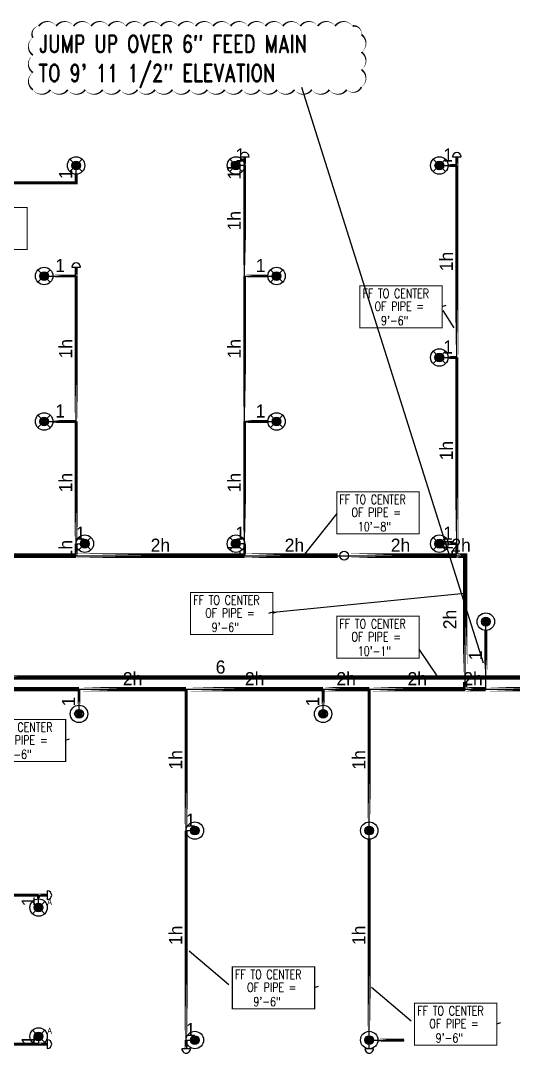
# Model space of a CAD drawing. Header units: inches. Extents: x -3368 to 19, y 7 to 1465.
# Drawn here: x -2676 to -2337, y 65 to 775 of the extents above; entities that cross this region are included whole.
import ezdxf
from ezdxf.enums import TextEntityAlignment as Align

# ---------------------------------------------------------------- set-up
doc = ezdxf.new("R2010")
doc.units = ezdxf.units.IN
doc.header["$MEASUREMENT"] = 0
for name, color, linetype in [('Coordination', 1, 'Continuous'), ('headdn', 7, 'Continuous'), ('PIPEBL', 4, 'Continuous'), ('pipemn', 6, 'Continuous'), ('PIPESPC', 7, 'Continuous'), ('spk-cap', 7, 'Continuous'), ('spk-piperise', 7, 'Continuous'), ('TIDYPIPE', 7, 'Continuous')]:
    doc.layers.add(name, color=color, linetype=linetype)
doc.styles.add('PDA1', font='ROMAND', dxfattribs={"width": 0.755})
doc.styles.add('PIPE', font='PIPE.SHX')

# ---------------------------------------------------------------- blocks, each defined once
blk = doc.blocks.new('DPEND3')
for p, q in [((-4.24, -4.24), (4.24, 4.24)), ((4.24, -4.24), (-4.24, 4.24))]:
    blk.add_line(p, q)
for radius in [6, 3]:
    blk.add_circle((0, 0), radius)
for points in [[(0, 0), (-3, 0), (-2.08, 2.07)], [(0, 0), (-3, 0), (-2.08, -2.07)], [(0, 0), (0, 3), (-2.12, 2.14)], [(0, 0), (0, -3), (-2.12, -2.14)], [(0, 0), (0, 3), (2.12, 2.14)], [(0, 0), (3, 0), (2.08, 2.07)], [(0, 0), (3, 0), (2.08, -2.07)], [(0, 0), (0, -3), (2.12, -2.14)]]:
    blk.add_solid(points)
blk = doc.blocks.new('dpend1')
for radius in [6, 3]:
    blk.add_circle((0, 0), radius)
for points in [[(0.01, 2.97), (-2.53, -1.59), (-2.62, 1.36)], [(0.01, 2.97), (-2.49, -1.59), (2.52, -1.59)], [(2.52, -1.59), (0.01, 2.97), (2.6, 1.47)], [(2.52, -1.59), (-2.53, -1.59), (0.01, -2.98)]]:
    blk.add_solid(points)
blk = doc.blocks.new('DPEND4')
for p, q in [((4.24, -4.24), (-4.24, 4.24)), ((-4.24, -4.24), (4.24, 4.24))]:
    blk.add_line(p, q)
for radius in [6, 3]:
    blk.add_circle((0, 0), radius)
for points in [[(0, 0), (-3, 0), (-2.08, 2.07)], [(0, 0), (-3, 0), (-2.08, -2.07)], [(0, 0), (0, 3), (-2.12, 2.14)], [(0, 0), (0, -3), (-2.12, -2.14)], [(0, 0), (0, 3), (2.12, 2.14)], [(0, 0), (3, 0), (2.08, 2.07)], [(0, 0), (0, -3), (2.12, -2.14)], [(0, 0), (3, 0), (2.08, -2.07)]]:
    blk.add_solid(points)
at = {"style": 'PIPE', "width": 1.359757}
blk.add_text('A', height=4.28, dxfattribs=at).set_placement((5.9, 1.71), (9.23, 1.71), align=Align.FIT)
blk = doc.blocks.new('CAP')
blk.add_line((0, 3), (0, -3))
blk.add_arc((0, 0), 3, 270, 90)
blk = doc.blocks.new('PIPESPC')
at = {"layer": 'PIPESPC', "style": 'PIPE', "width": 0.9}
blk.add_attdef('SIZE', text='', height=9, dxfattribs=at).set_placement((0, 4.02), align=Align.CENTER)
at = {"layer": 'PIPESPC', "style": 'PIPE', "flags": 1}
blk.add_attdef('SCHED', (25.3, 3.89), '', height=9, dxfattribs=at)
blk = doc.blocks.new('vbbb122222222222')
at = {"layer": 'Coordination'}
blk.add_line((6967.97, 3928.98), (6964.31, 3927.77), dxfattribs=at)
at = {"layer": 'Coordination', "const_width": 1}
blk.add_lwpolyline([(6889.15, 3947.05), (6889.15, 3908.56), (6964.72, 3908.56), (6964.72, 3947.05), (6889.15, 3947.05)], dxfattribs=at)
at = {"layer": 'Coordination', "style": 'PDA1', "width": 0.755}
for s, p in [('FF TO CENTER', (6891.66, 3935.82)), ('OF PIPE = ', (6902.67, 3924.02)), ('9\'-6"', (6908.57, 3910.87))]:
    blk.add_text(s, height=8.4, dxfattribs=at).set_placement(p)
blk = doc.blocks.new('vvvvbhhhhhhh')
at = {"layer": 'Coordination', "const_width": 1}
blk.add_lwpolyline([(5861.15, 4059.08), (5861.15, 4020.59), (5936.71, 4020.59), (5936.71, 4059.08), (5861.15, 4059.08)], dxfattribs=at)
at = {"layer": 'Coordination', "style": 'PDA1', "width": 0.755}
for s, p in [('FF TO CENTER', (5863.66, 4047.85)), ('OF PIPE = ', (5874.66, 4036.05)), ('10\'-1"', (5880.57, 4022.9))]:
    blk.add_text(s, height=8.4, dxfattribs=at).set_placement(p)
blk = doc.blocks.new('rise')
blk.add_circle((0, 0), 3)

msp = doc.modelspace()

# ---------------------------------------------------------------- linework, layer by layer
at = {"layer": 'Coordination', "color": 1}
for p, q in [((-2357.63, 333.63), (-2482.53, 729.37)), ((-2377.77, 564.24), (-2385.41, 576.08)), ((-2480.48, 408.54), (-2458.37, 436.44)), ((-2370.61, 381.5), (-2504.32, 368.31)), ((-2501.91, 368.85), (-2505.57, 367.64)), ((-2389.57, 324.9), (-2401.95, 343.18)), ((-2560.15, 135.86), (-2532.79, 112.75)), ((-2434.7, 110.9), (-2407.35, 87.8))]:
    msp.add_line(p, q, dxfattribs=at)
msp.add_lwpolyline([(-2667.74, 727.81, 0, 1.2, 0.520567), (-2655.74, 727.81, 0, 1.2, 0.520567), (-2643.74, 727.81, 0, 1.2, 0.520567), (-2631.74, 727.81, 0, 1.2, 0.520567), (-2619.74, 727.81, 0, 1.2, 0.520567), (-2607.74, 727.81, 0, 1.2, 0.520567), (-2595.74, 727.81, 0, 1.2, 0.520567), (-2583.74, 727.81, 0, 1.2, 0.520567), (-2571.74, 727.81, 0, 1.2, 0.520567), (-2559.74, 727.81, 0, 1.2, 0.520567), (-2547.74, 727.81, 0, 1.2, 0.520567), (-2535.74, 727.81, 0, 1.2, 0.520567), (-2523.74, 727.81, 0, 1.2, 0.520567), (-2511.74, 727.81, 0, 1.2, 0.520567), (-2499.74, 727.81, 0, 1.2, 0.520567), (-2487.74, 727.81, 0, 1.2, 0.520567), (-2475.74, 727.81, 0, 1.2, 0.520567), (-2463.74, 727.81, 0, 1.2, 0.520567), (-2451.74, 727.81, 0, 1.2, 0.520567), (-2441.61, 729.68, 0, 1.2, 0.520567), (-2441.61, 741.68, 0, 1.2, 0.520567), (-2441.61, 753.68, 0, 1.2, 0.520567), (-2441.61, 765.68, 0, 1.2, 0.520567), (-2447.7, 771.58, 0, 1.2, 0.520567), (-2459.7, 771.58, 0, 1.2, 0.520567), (-2471.7, 771.58, 0, 1.2, 0.520567), (-2483.7, 771.58, 0, 1.2, 0.520567), (-2495.7, 771.58, 0, 1.2, 0.520567), (-2507.7, 771.58, 0, 1.2, 0.520567), (-2519.7, 771.58, 0, 1.2, 0.520567), (-2531.7, 771.58, 0, 1.2, 0.520567), (-2543.7, 771.58, 0, 1.2, 0.520567), (-2555.7, 771.58, 0, 1.2, 0.520567), (-2567.7, 771.58, 0, 1.2, 0.520567), (-2579.7, 771.58, 0, 1.2, 0.520567), (-2591.7, 771.58, 0, 1.2, 0.520567), (-2603.7, 771.58, 0, 1.2, 0.520567), (-2615.7, 771.58, 0, 1.2, 0.520567), (-2627.7, 771.58, 0, 1.2, 0.520567), (-2639.7, 771.58, 0, 1.2, 0.520567), (-2651.7, 771.58, 0, 1.2, 0.520567), (-2663.7, 771.58, 0, 1.2, 0.520567), (-2667.74, 763.62, 0, 1.2, 0.520567), (-2667.74, 751.62, 0, 1.2, 0.520567), (-2667.74, 739.62, 0, 1.2, 0.520567)], format="xyseb", close=True, dxfattribs=at)
at = {"layer": 'Coordination', "color": 1, "const_width": 0.75}
for points in [[(-2728.42, 646.8), (-2728.42, 617.93), (-2671.75, 617.93), (-2671.75, 646.8), (-2728.42, 646.8)], [(-2458.62, 451.42), (-2458.62, 422.55), (-2401.94, 422.55), (-2401.94, 451.42), (-2458.62, 451.42)]]:
    msp.add_lwpolyline(points, dxfattribs=at)
at = {"layer": 'PIPEBL', "color": 1}
for p, q in [((-2521.98, 675.74), (-2521.98, 681.74)), ((-2376, 675.74), (-2376, 681.74)), ((-2638, 663.74), (-2638, 675.74)), ((-2521.98, 675.74), (-2527.98, 675.74)), ((-2521.99, 599.74), (-2521.98, 675.74)), ((-2387.98, 675.74), (-2376, 675.74)), ((-2376, 543.74), (-2376, 675.74)), ((-2796, 663.74), (-2638, 663.74)), ((-2638, 599.74), (-2638, 605.74)), ((-2660, 599.74), (-2638, 599.74)), ((-2638, 499.74), (-2638, 599.74)), ((-2521.99, 499.74), (-2521.99, 599.74)), ((-2521.99, 599.74), (-2500, 599.74)), ((-2388, 543.74), (-2376, 543.74)), ((-2376, 415.74), (-2376, 543.74)), ((-2660, 499.74), (-2638, 499.74)), ((-2638, 415.74), (-2638, 499.74)), ((-2522, 415.74), (-2521.99, 499.74)), ((-2521.99, 499.74), (-2500, 499.74)), ((-2638, 407.5), (-2638, 415.74)), ((-2638, 415.74), (-2632, 415.74)), ((-2522, 415.74), (-2528, 415.74)), ((-2522, 415.74), (-2522, 407.5)), ((-2388, 415.74), (-2376, 415.74)), ((-2376, 407.5), (-2376, 415.74)), ((-2356, 315.74), (-2356, 362.13)), ((-2636, 298.72), (-2636, 315.74)), ((-2562.26, 218.5), (-2562.26, 315.74)), ((-2468, 298.72), (-2468, 315.74)), ((-2436.26, 218.5), (-2436.26, 315.74)), ((-2562.26, 74.5), (-2562.26, 218.5)), ((-2562.26, 218.5), (-2556.26, 218.5)), ((-2436.26, 74.5), (-2436.26, 218.5)), ((-2827, 174.12), (-2663.82, 174.12)), ((-2663.82, 165.59), (-2663.82, 174.12)), ((-2663.82, 174.12), (-2657.82, 174.12)), ((-2804, 71.74), (-2663.82, 71.74)), ((-2663.82, 77), (-2663.82, 71.74)), ((-2663.82, 71.74), (-2657.82, 71.74)), ((-2562.26, 74.5), (-2556.26, 74.5)), ((-2562.26, 74.5), (-2562.26, 68.5)), ((-2436.26, 74.5), (-2412.26, 74.5)), ((-2436.26, 68.5), (-2436.26, 74.5))]:
    msp.add_line(p, q, dxfattribs=at)
at = {"layer": 'pipemn', "color": 1}
for p, q in [((-2784, 407.5), (-2638, 407.5)), ((-2638, 407.5), (-2522, 407.5)), ((-2522, 407.5), (-2453.44, 407.5)), ((-2453.44, 407.5), (-2376, 407.5)), ((-2376, 407.5), (-2370.11, 407.5)), ((-2370.11, 315.74), (-2370.11, 407.5)), ((-2868, 323.74), (-2325.14, 323.74)), ((-2736.56, 315.74), (-2636, 315.74)), ((-2636, 315.74), (-2562.26, 315.74)), ((-2562.26, 315.74), (-2468, 315.74)), ((-2468, 315.74), (-2436.26, 315.74)), ((-2436.26, 315.74), (-2370.11, 315.74)), ((-2370.11, 315.74), (-2356, 315.74)), ((-2356, 315.74), (-2286.26, 315.74))]:
    msp.add_line(p, q, dxfattribs=at)
at = {"layer": 'TIDYPIPE', "color": 1}
for points, const_width in [([(-2521.98, 675.74), (-2521.98, 681.74)], 2), ([(-2376, 675.74), (-2376, 681.74)], 2), ([(-2521.99, 599.74), (-2521.98, 675.74)], 2), ([(-2381.98, 675.74), (-2376, 675.74)], 2), ([(-2376, 543.74), (-2376, 675.74)], 2), ([(-2638, 662.74), (-2638, 669.74)], 2), ([(-2791.5, 663.74), (-2637, 663.74)], 2), ([(-2638, 599.74), (-2638, 605.74)], 2), ([(-2654, 599.74), (-2638, 599.74)], 2), ([(-2638, 499.74), (-2638, 599.74)], 2), ([(-2521.99, 599.74), (-2506, 599.74)], 2), ([(-2521.99, 499.74), (-2521.99, 599.74)], 2), ([(-2382, 543.74), (-2376, 543.74)], 2), ([(-2376, 415.74), (-2376, 543.74)], 2), ([(-2654, 499.74), (-2638, 499.74)], 2), ([(-2638, 415.74), (-2638, 499.74)], 2), ([(-2522, 415.74), (-2521.99, 499.74)], 2), ([(-2521.99, 499.74), (-2506, 499.74)], 2), ([(-2638, 407.5), (-2638, 415.74)], 2), ([(-2522, 407.5), (-2522, 415.74)], 2), ([(-2382, 415.74), (-2376, 415.74)], 2), ([(-2376, 407.5), (-2376, 415.74)], 2), ([(-2784, 407.5), (-2638, 407.5)], 3), ([(-2638, 407.5), (-2522, 407.5)], 3), ([(-2522, 407.5), (-2457.94, 407.5)], 3), ([(-2448.94, 407.5), (-2376, 407.5)], 3), ([(-2376, 407.5), (-2368.61, 407.5)], 3), ([(-2370.11, 326.74), (-2370.11, 409)], 3), ([(-2356, 328.24), (-2356, 356.13)], 2), ([(-2863.5, 323.74), (-2329.64, 323.74)], 3), ([(-2370.11, 315.74), (-2370.11, 320.74)], 3), ([(-2732.06, 315.74), (-2636, 315.74)], 3), ([(-2636, 315.74), (-2562.26, 315.74)], 3), ([(-2636, 304.72), (-2636, 315.74)], 2), ([(-2562.26, 315.74), (-2468, 315.74)], 3), ([(-2562.26, 218.5), (-2562.26, 315.74)], 2), ([(-2468, 315.74), (-2436.26, 315.74)], 3), ([(-2468, 304.72), (-2468, 315.74)], 2), ([(-2436.26, 315.74), (-2370.11, 315.74)], 3), ([(-2436.26, 224.5), (-2436.26, 315.74)], 2), ([(-2370.11, 315.74), (-2356, 315.74)], 3), ([(-2356, 315.74), (-2286.26, 315.74)], 3), ([(-2562.26, 74.5), (-2562.26, 218.5)], 2), ([(-2436.26, 80.5), (-2436.26, 212.5)], 2), ([(-2827, 174.12), (-2663.82, 174.12)], 2), ([(-2663.82, 174.12), (-2657.82, 174.12)], 2), ([(-2663.82, 171.59), (-2663.82, 174.12)], 2), ([(-2798, 71.74), (-2663.82, 71.74)], 2), ([(-2663.82, 71.74), (-2657.82, 71.74)], 2), ([(-2562.26, 68.5), (-2562.26, 74.5)], 2), ([(-2430.26, 74.5), (-2412.26, 74.5)], 2)]:
    msp.add_lwpolyline(points, close=True, dxfattribs=dict(at, const_width=const_width))

# ---------------------------------------------------------------- block references
at = {"layer": 'Coordination', "color": 1, "xscale": 0.75, "yscale": 0.75, "zscale": 0.75}
for name, p in [('vbbb122222222222', (-7609.56, -2367.24)), ('vbbb122222222222', (-7726.12, -2578.09)), ('vvvvbhhhhhhh', (-6854.48, -2678.43)), ('vbbb122222222222', (-7868.71, -2665.42)), ('vbbb122222222222', (-7697.35, -2835.42)), ('vbbb122222222222', (-7571.9, -2860.38))]:
    msp.add_blockref(name, p, dxfattribs=at)
at = {"layer": 'headdn', "color": 1}
for name, p in [('DPEND3', (-2638, 675.74)), ('DPEND3', (-2527.98, 675.74)), ('DPEND3', (-2387.98, 675.74)), ('DPEND3', (-2660, 599.74)), ('DPEND3', (-2500, 599.74)), ('DPEND3', (-2388, 543.74)), ('DPEND3', (-2660, 499.74)), ('DPEND3', (-2500, 499.74)), ('DPEND3', (-2632, 415.74)), ('DPEND3', (-2528, 415.74)), ('DPEND3', (-2388, 415.74)), ('dpend1', (-2356, 362.13)), ('dpend1', (-2636, 298.72)), ('dpend1', (-2468, 298.72)), ('dpend1', (-2556.26, 218.5)), ('dpend1', (-2436.26, 218.5)), ('DPEND4', (-2663.82, 165.59)), ('DPEND4', (-2663.82, 77)), ('dpend1', (-2556.26, 74.5)), ('dpend1', (-2436.26, 74.5))]:
    msp.add_blockref(name, p, dxfattribs=at)
at = {"layer": 'PIPESPC', "color": 1}
ref = msp.add_blockref('PIPESPC', (-2524.98, 675.74), dxfattribs=at)
ref.add_attrib('SIZE', '1', dxfattribs={"color": 0, "height": 9, "style": 'PIPE'}).set_placement((-2524.98, 675.74), align=Align.BOTTOM_CENTER)
ref = msp.add_blockref('PIPESPC', (-2381.99, 675.74), dxfattribs=at)
ref.add_attrib('SIZE', '1', dxfattribs={"color": 0, "height": 9, "style": 'PIPE'}).set_placement((-2381.99, 675.74), align=Align.BOTTOM_CENTER)
ref = msp.add_blockref('PIPESPC', (-2521.98, 672.74), dxfattribs=dict(at, rotation=89.9962076715677))
ref.add_attrib('SIZE', '1h', dxfattribs={"color": 0, "height": 9, "rotation": 89.99621, "style": 'PIPE'}).set_placement((-2521.98, 672.74), align=Align.BOTTOM_CENTER)
ref = msp.add_blockref('PIPESPC', (-2638, 669.74), dxfattribs=dict(at, rotation=90))
ref.add_attrib('SIZE', '1', dxfattribs={"color": 0, "height": 9, "rotation": 90, "style": 'PIPE'}).set_placement((-2638, 669.74), align=Align.BOTTOM_CENTER)
ref = msp.add_blockref('PIPESPC', (-2521.99, 637.74), dxfattribs=dict(at, rotation=89.99620767155518))
ref.add_attrib('SIZE', '1h', dxfattribs={"color": 0, "height": 9, "rotation": 89.99621, "style": 'PIPE'}).set_placement((-2521.99, 637.74), align=Align.BOTTOM_CENTER)
ref = msp.add_blockref('PIPESPC', (-2649, 599.74), dxfattribs=at)
ref.add_attrib('SIZE', '1', dxfattribs={"color": 0, "height": 9, "style": 'PIPE'}).set_placement((-2649, 599.74), align=Align.BOTTOM_CENTER)
ref = msp.add_blockref('PIPESPC', (-2510.99, 599.74), dxfattribs=at)
ref.add_attrib('SIZE', '1', dxfattribs={"color": 0, "height": 9, "style": 'PIPE'}).set_placement((-2510.99, 599.74), align=Align.BOTTOM_CENTER)
ref = msp.add_blockref('PIPESPC', (-2376, 609.74), dxfattribs=dict(at, rotation=90))
ref.add_attrib('SIZE', '1h', dxfattribs={"color": 0, "height": 9, "rotation": 90, "style": 'PIPE'}).set_placement((-2376, 609.74), align=Align.BOTTOM_CENTER)
ref = msp.add_blockref('PIPESPC', (-2638, 549.74), dxfattribs=dict(at, rotation=90))
ref.add_attrib('SIZE', '1h', dxfattribs={"color": 0, "height": 9, "rotation": 90, "style": 'PIPE'}).set_placement((-2638, 549.74), align=Align.BOTTOM_CENTER)
ref = msp.add_blockref('PIPESPC', (-2521.99, 549.74), dxfattribs=dict(at, rotation=89.9962076715553))
ref.add_attrib('SIZE', '1h', dxfattribs={"color": 0, "height": 9, "rotation": 89.99621, "style": 'PIPE'}).set_placement((-2521.99, 549.74), align=Align.BOTTOM_CENTER)
ref = msp.add_blockref('PIPESPC', (-2382, 543.74), dxfattribs=at)
ref.add_attrib('SIZE', '1', dxfattribs={"color": 0, "height": 9, "style": 'PIPE'}).set_placement((-2382, 543.74), align=Align.BOTTOM_CENTER)
ref = msp.add_blockref('PIPESPC', (-2649, 499.74), dxfattribs=at)
ref.add_attrib('SIZE', '1', dxfattribs={"color": 0, "height": 9, "style": 'PIPE'}).set_placement((-2649, 499.74), align=Align.BOTTOM_CENTER)
ref = msp.add_blockref('PIPESPC', (-2511, 499.74), dxfattribs=at)
ref.add_attrib('SIZE', '1', dxfattribs={"color": 0, "height": 9, "style": 'PIPE'}).set_placement((-2511, 499.74), align=Align.BOTTOM_CENTER)
ref = msp.add_blockref('PIPESPC', (-2376, 479.74), dxfattribs=dict(at, rotation=90))
ref.add_attrib('SIZE', '1h', dxfattribs={"color": 0, "height": 9, "rotation": 90, "style": 'PIPE'}).set_placement((-2376, 479.74), align=Align.BOTTOM_CENTER)
ref = msp.add_blockref('PIPESPC', (-2638, 457.74), dxfattribs=dict(at, rotation=90))
ref.add_attrib('SIZE', '1h', dxfattribs={"color": 0, "height": 9, "rotation": 90, "style": 'PIPE'}).set_placement((-2638, 457.74), align=Align.BOTTOM_CENTER)
ref = msp.add_blockref('PIPESPC', (-2522, 457.74), dxfattribs=dict(at, rotation=89.99620767155592))
ref.add_attrib('SIZE', '1h', dxfattribs={"color": 0, "height": 9, "rotation": 89.99621, "style": 'PIPE'}).set_placement((-2522, 457.74), align=Align.BOTTOM_CENTER)
ref = msp.add_blockref('PIPESPC', (-2635, 415.74), dxfattribs=at)
ref.add_attrib('SIZE', '1', dxfattribs={"color": 0, "height": 9, "style": 'PIPE'}).set_placement((-2635, 415.74), align=Align.BOTTOM_CENTER)
ref = msp.add_blockref('PIPESPC', (-2525, 415.74), dxfattribs=at)
ref.add_attrib('SIZE', '1', dxfattribs={"color": 0, "height": 9, "style": 'PIPE'}).set_placement((-2525, 415.74), align=Align.BOTTOM_CENTER)
ref = msp.add_blockref('PIPESPC', (-2382, 415.74), dxfattribs=at)
ref.add_attrib('SIZE', '1', dxfattribs={"color": 0, "height": 9, "style": 'PIPE'}).set_placement((-2382, 415.74), align=Align.BOTTOM_CENTER)
ref = msp.add_blockref('PIPESPC', (-2580, 407.5), dxfattribs=at)
ref.add_attrib('SIZE', '2h', dxfattribs={"color": 0, "height": 9, "style": 'PIPE'}).set_placement((-2580, 407.5), align=Align.BOTTOM_CENTER)
ref = msp.add_blockref('PIPESPC', (-2487.72, 407.5), dxfattribs=at)
ref.add_attrib('SIZE', '2h', dxfattribs={"color": 0, "height": 9, "style": 'PIPE'}).set_placement((-2487.72, 407.5), align=Align.BOTTOM_CENTER)
ref = msp.add_blockref('PIPESPC', (-2414.72, 407.5), dxfattribs=at)
ref.add_attrib('SIZE', '2h', dxfattribs={"color": 0, "height": 9, "style": 'PIPE'}).set_placement((-2414.72, 407.5), align=Align.BOTTOM_CENTER)
ref = msp.add_blockref('PIPESPC', (-2373.05, 407.5), dxfattribs=at)
ref.add_attrib('SIZE', '2h', dxfattribs={"color": 0, "height": 9, "style": 'PIPE'}).set_placement((-2373.05, 407.5), align=Align.BOTTOM_CENTER)
ref = msp.add_blockref('PIPESPC', (-2638, 411.62), dxfattribs=dict(at, rotation=90))
ref.add_attrib('SIZE', '1h', dxfattribs={"color": 0, "height": 9, "rotation": 90, "style": 'PIPE'}).set_placement((-2638, 411.62), align=Align.BOTTOM_CENTER)
ref = msp.add_blockref('PIPESPC', (-2522, 411.62), dxfattribs=dict(at, rotation=89.99999999999368))
ref.add_attrib('SIZE', '1h', dxfattribs={"color": 0, "height": 9, "rotation": 90, "style": 'PIPE'}).set_placement((-2522, 411.62), align=Align.BOTTOM_CENTER)
ref = msp.add_blockref('PIPESPC', (-2376, 411.62), dxfattribs=dict(at, rotation=90))
ref.add_attrib('SIZE', '1h', dxfattribs={"color": 0, "height": 9, "rotation": 90, "style": 'PIPE'}).set_placement((-2376, 411.62), align=Align.BOTTOM_CENTER)
ref = msp.add_blockref('PIPESPC', (-2373.57, 363.62), dxfattribs=dict(at, rotation=90))
ref.add_attrib('SIZE', '2h', dxfattribs={"color": 0, "height": 9, "rotation": 90, "style": 'PIPE'}).set_placement((-2373.57, 363.62), align=Align.BOTTOM_CENTER)
ref = msp.add_blockref('PIPESPC', (-2356, 338.93), dxfattribs=dict(at, rotation=90))
ref.add_attrib('SIZE', '1', dxfattribs={"color": 0, "height": 9, "rotation": 90, "style": 'PIPE'}).set_placement((-2356, 338.93), align=Align.BOTTOM_CENTER)
ref = msp.add_blockref('PIPESPC', (-2538.57, 323.74), dxfattribs=at)
ref.add_attrib('SIZE', '6', dxfattribs={"color": 0, "height": 9, "style": 'PIPE'}).set_placement((-2538.57, 323.74), align=Align.BOTTOM_CENTER)
ref = msp.add_blockref('PIPESPC', (-2599.13, 315.74), dxfattribs=at)
ref.add_attrib('SIZE', '2h', dxfattribs={"color": 0, "height": 9, "style": 'PIPE'}).set_placement((-2599.13, 315.74), align=Align.BOTTOM_CENTER)
ref = msp.add_blockref('PIPESPC', (-2515.13, 315.74), dxfattribs=at)
ref.add_attrib('SIZE', '2h', dxfattribs={"color": 0, "height": 9, "style": 'PIPE'}).set_placement((-2515.13, 315.74), align=Align.BOTTOM_CENTER)
ref = msp.add_blockref('PIPESPC', (-2452.13, 315.74), dxfattribs=at)
ref.add_attrib('SIZE', '2h', dxfattribs={"color": 0, "height": 9, "style": 'PIPE'}).set_placement((-2452.13, 315.74), align=Align.BOTTOM_CENTER)
ref = msp.add_blockref('PIPESPC', (-2403.18, 315.74), dxfattribs=at)
ref.add_attrib('SIZE', '2h', dxfattribs={"color": 0, "height": 9, "style": 'PIPE'}).set_placement((-2403.18, 315.74), align=Align.BOTTOM_CENTER)
ref = msp.add_blockref('PIPESPC', (-2364.79, 315.74), dxfattribs=at)
ref.add_attrib('SIZE', '2h', dxfattribs={"color": 0, "height": 9, "style": 'PIPE'}).set_placement((-2364.79, 315.74), align=Align.BOTTOM_CENTER)
ref = msp.add_blockref('PIPESPC', (-2636, 307.23), dxfattribs=dict(at, rotation=89.99999999999753))
ref.add_attrib('SIZE', '1', dxfattribs={"color": 0, "height": 9, "rotation": 90, "style": 'PIPE'}).set_placement((-2636, 307.23), align=Align.BOTTOM_CENTER)
ref = msp.add_blockref('PIPESPC', (-2468, 307.23), dxfattribs=dict(at, rotation=90))
ref.add_attrib('SIZE', '1', dxfattribs={"color": 0, "height": 9, "rotation": 90, "style": 'PIPE'}).set_placement((-2468, 307.23), align=Align.BOTTOM_CENTER)
ref = msp.add_blockref('PIPESPC', (-2562.26, 267.12), dxfattribs=dict(at, rotation=90))
ref.add_attrib('SIZE', '1h', dxfattribs={"color": 0, "height": 9, "rotation": 90, "style": 'PIPE'}).set_placement((-2562.26, 267.12), align=Align.BOTTOM_CENTER)
ref = msp.add_blockref('PIPESPC', (-2436.26, 267.12), dxfattribs=dict(at, rotation=89.9999999999995))
ref.add_attrib('SIZE', '1h', dxfattribs={"color": 0, "height": 9, "rotation": 90, "style": 'PIPE'}).set_placement((-2436.26, 267.12), align=Align.BOTTOM_CENTER)
ref = msp.add_blockref('PIPESPC', (-2559.26, 218.5), dxfattribs=at)
ref.add_attrib('SIZE', '1', dxfattribs={"color": 0, "height": 9, "style": 'PIPE'}).set_placement((-2559.26, 218.5), align=Align.BOTTOM_CENTER)
ref = msp.add_blockref('PIPESPC', (-2663.82, 169.85), dxfattribs=dict(at, rotation=90))
ref.add_attrib('SIZE', '1', dxfattribs={"color": 0, "height": 9, "rotation": 90, "style": 'PIPE'}).set_placement((-2663.82, 169.85), align=Align.BOTTOM_CENTER)
ref = msp.add_blockref('PIPESPC', (-2562.26, 146.5), dxfattribs=dict(at, rotation=90))
ref.add_attrib('SIZE', '1h', dxfattribs={"color": 0, "height": 9, "rotation": 90, "style": 'PIPE'}).set_placement((-2562.26, 146.5), align=Align.BOTTOM_CENTER)
ref = msp.add_blockref('PIPESPC', (-2436.26, 146.5), dxfattribs=dict(at, rotation=90))
ref.add_attrib('SIZE', '1h', dxfattribs={"color": 0, "height": 9, "rotation": 90, "style": 'PIPE'}).set_placement((-2436.26, 146.5), align=Align.BOTTOM_CENTER)
ref = msp.add_blockref('PIPESPC', (-2559.26, 74.5), dxfattribs=at)
ref.add_attrib('SIZE', '1', dxfattribs={"color": 0, "height": 9, "style": 'PIPE'}).set_placement((-2559.26, 74.5), align=Align.BOTTOM_CENTER)
ref = msp.add_blockref('PIPESPC', (-2663.82, 74.37), dxfattribs=dict(at, rotation=90))
ref.add_attrib('SIZE', '1', dxfattribs={"color": 0, "height": 9, "rotation": 90, "style": 'PIPE'}).set_placement((-2663.82, 74.37), align=Align.BOTTOM_CENTER)
at = {"layer": 'spk-cap', "color": 1}
for p, rotation in [((-2521.98, 681.74), 89.99620767158297), ((-2376, 681.74), 90.00000000002773), ((-2638, 605.74), 90.00000000002773), ((-2562.26, 68.5), 270.0000000000834), ((-2436.26, 68.5), 270.0000000000834)]:
    msp.add_blockref('CAP', p, dxfattribs=dict(at, rotation=rotation))
for p in [(-2657.82, 174.12), (-2657.82, 71.74)]:
    msp.add_blockref('CAP', p, dxfattribs=at)
at = {"layer": 'spk-piperise', "color": 1, "rotation": 180.0000000000552}
msp.add_blockref('rise', (-2453.44, 407.5), dxfattribs=at)

# ---------------------------------------------------------------- texts
at = {"layer": 'Coordination', "color": 1, "style": 'PDA1', "width": 0.755}
for s, p in [('FF TO CENTER', (-2456.74, 442.99)), ('OF PIPE = ', (-2448.48, 434.14)), ('10\'-8"', (-2444.05, 424.28))]:
    msp.add_text(s, height=6.3, dxfattribs=at).set_placement(p)
at = {"layer": 'Coordination', "color": 1, "insert": (-2663.89, 729.36), "char_height": 12, "width": 266.3109, "attachment_point": 7, "style": 'PDA1'}
msp.add_mtext('JUMP UP OVER 6" FEED MAIN\\PTO 9\' 11 1/2" ELEVATION', dxfattribs=at)

doc.saveas('drawing.dxf')
